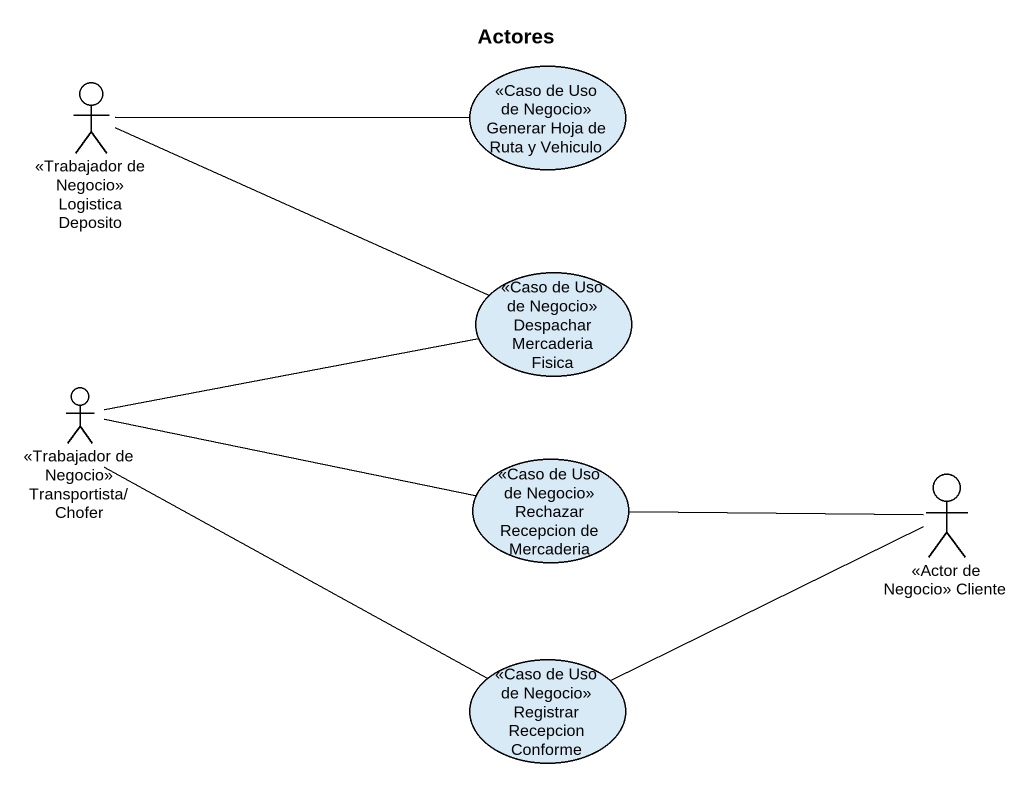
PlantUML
@startuml
title Actores
actor "<<Trabajador de Negocio>> Logistica Deposito" as Trabajador_de_Negocio
usecase "<<Caso de Uso de Negocio>> Generar Hoja de Ruta y Vehiculo" as Caso_de_Uso_de_Negocio
usecase "<<Caso de Uso de Negocio>> Despachar Mercaderia Fisica" as Caso_de_Uso_de_Negocio_2
actor "<<Trabajador de Negocio>> Transportista/Chofer" as Trabajador_de_Negocio_2
usecase "<<Caso de Uso de Negocio>> Rechazar Recepcion de Mercaderia" as Caso_de_Uso_de_Negocio_3
actor "<<Actor de Negocio>> Cliente" as Actor_de_Negocio_Cliente
usecase "<<Caso de Uso de Negocio>> Registrar Recepcion Conforme" as Caso_de_Uso_de_Negocio_4
Trabajador_de_Negocio -right- Caso_de_Uso_de_Negocio
Trabajador_de_Negocio -right- Caso_de_Uso_de_Negocio_2
Trabajador_de_Negocio_2 -right- Caso_de_Uso_de_Negocio_2
Trabajador_de_Negocio_2 -right- Caso_de_Uso_de_Negocio_3
Trabajador_de_Negocio_2 -right- Caso_de_Uso_de_Negocio_4
Actor_de_Negocio_Cliente -left- Caso_de_Uso_de_Negocio_3
Actor_de_Negocio_Cliente -left- Caso_de_Uso_de_Negocio_4
@enduml
